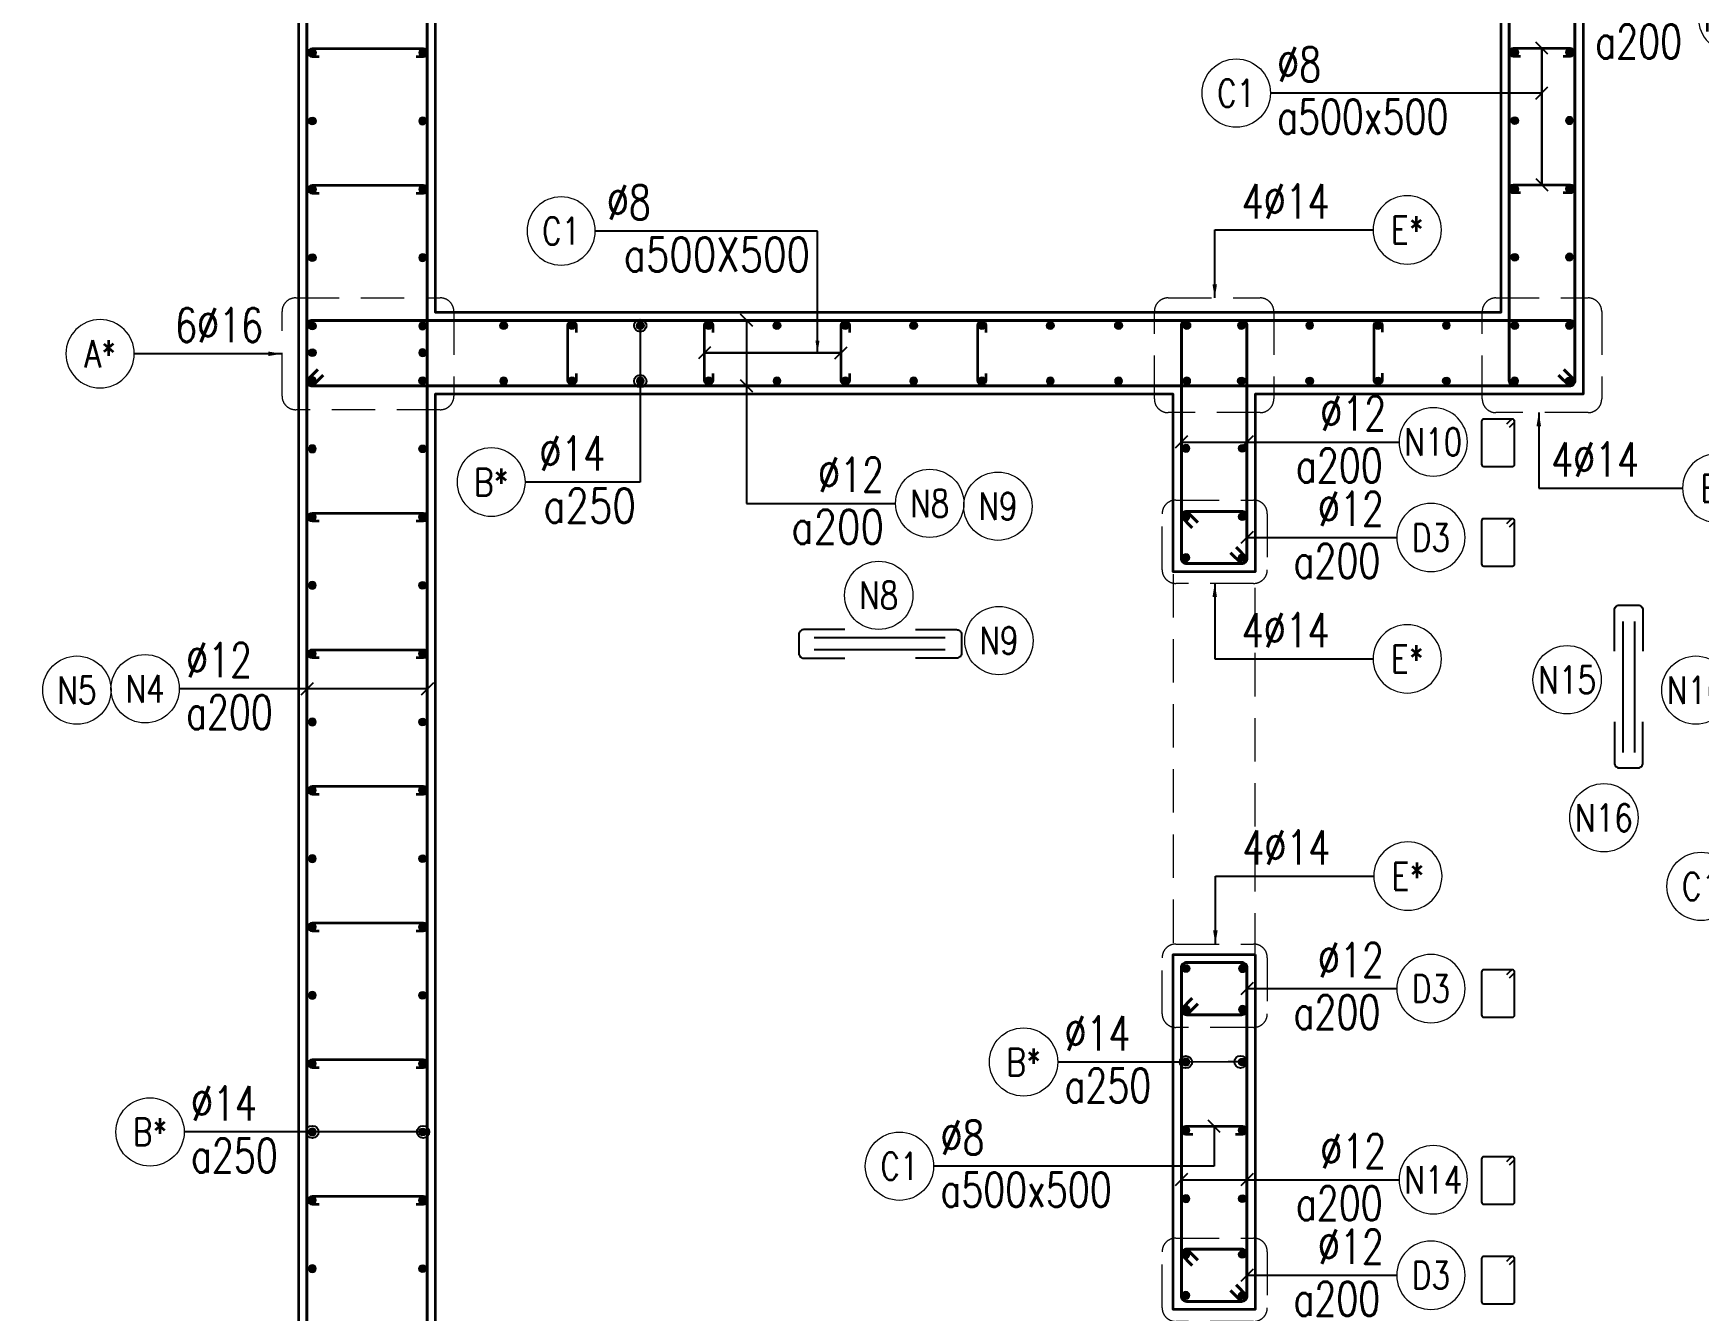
# Model space of a CAD drawing. Header units: millimetres. Extents: x 944027 to 981803, y -83026 to 82675.
# Drawn here: x 947700 to 953795, y 5372 to 10047 of the extents above; entities that cross this region are included whole.
import ezdxf
from ezdxf.enums import TextEntityAlignment as Align

# ---------------------------------------------------------------- set-up
doc = ezdxf.new("R2010")
doc.units = ezdxf.units.MM
doc.header["$MEASUREMENT"] = 0
doc.linetypes.add('HIDDEN', pattern=[9.525, 6.35, -3.175])
doc.linetypes.add('HIDDEN2', pattern=[4.7625, 3.175, -1.5875])
doc.layers.get('0').update_dxf_attribs({"lineweight": 20})
doc.layers.get('Defpoints').update_dxf_attribs({"color": 151, "lineweight": 9})
doc.layers.add('Hidden', color=9, linetype='HIDDEN')
doc.layers.add('Ligature', color=1, linetype='Continuous')
for name, color, linetype, lineweight in [('KC-LEADER', 153, 'Continuous', 18), ('KC-THEP', 6, 'Continuous', 40), ('NDC_S_BEAM', 3, 'HIDDEN2', 20), ('NDC_S_DIM', 1, 'Continuous', 15), ('NDC_S_HIDDEN', 8, 'HIDDEN2', 13), ('NDC_S_LEADER', 1, 'Continuous', 15), ('NDC_S_REBAR', 4, 'Continuous', 35), ('NDC_S_STIRRUP', 4, 'Continuous', 40), ('NDC_S_VN TEXT', 7, 'Continuous', 20), ('NDC_S_WALL', 6, 'Continuous', 35)]:
    doc.layers.add(name, color=color, linetype=linetype, lineweight=lineweight)
doc.styles.add('NDC_ARIAL', font='arial.ttf', dxfattribs={"width": 0.85})
doc.styles.add('NDC_DIM', font='', dxfattribs={"width": 0.75})
doc.styles.add('NDC_EN TXT', font='romans.shx', dxfattribs={"width": 0.8})
doc.styles.get('NDC_DIM').set_extended_font_data('Dotum')
doc.dimstyles.new('NDC_1-50', dxfattribs={"dimscale": 50, "dimtxt": 2.5, "dimasz": 1, "dimexe": 1.5, "dimexo": 0, "dimgap": 0.8, "dimtad": 1, "dimdec": 0, "dimdsep": 46, "dimtxsty": 'NDC_ARIAL', "dimblk": 'DIMMARK', "dimcen": 49999.938995, "dimdle": 1.5, "dimclrd": 1, "dimclre": 1, "dimclrt": 3, "dimadec": 0, "dimazin": 0, "dimtfac": 1, "dimtdec": 0, "dimtix": 1, "dimtmove": 2, "dimatfit": 3, "dimfxl": 1, "dimarcsym": 0})
doc.dimstyles.new('NDC_dim_30', dxfattribs={"dimscale": 30, "dimtxt": 2.5, "dimasz": 1.5, "dimexe": 1.5, "dimexo": 2.5, "dimgap": 1, "dimtad": 1, "dimdec": 0, "dimzin": 0, "dimdsep": 46, "dimtxsty": 'NDC_DIM', "dimblk": 'DIMMARK', "dimcen": 0.09, "dimdle": 1.2, "dimclrd": 1, "dimclre": 1, "dimclrt": 3, "dimadec": 0, "dimazin": 0, "dimtfac": 1, "dimtdec": 0, "dimtix": 1, "dimtofl": 0, "dimtmove": 0, "dimatfit": 3, "dimfxl": 6, "dimfxlon": 1, "dimtolj": 1, "dimtzin": 0, "dimarcsym": 0})
doc.dimstyles.new('NDC_dim_50', dxfattribs={"dimscale": 50, "dimtxt": 2.5, "dimasz": 1.5, "dimexe": 1.5, "dimexo": 2.5, "dimgap": 1, "dimtad": 1, "dimdec": 0, "dimzin": 0, "dimdsep": 46, "dimtxsty": 'NDC_DIM', "dimblk": 'DIMMARK', "dimcen": 0.09, "dimdle": 1.2, "dimclrd": 1, "dimclre": 1, "dimclrt": 3, "dimadec": 0, "dimazin": 0, "dimtfac": 1, "dimtdec": 0, "dimtix": 1, "dimtofl": 0, "dimtmove": 0, "dimatfit": 3, "dimfxl": 6, "dimfxlon": 1, "dimtolj": 1, "dimtzin": 0, "dimarcsym": 0})

# ---------------------------------------------------------------- blocks, each defined once
blk = doc.blocks.new('THEP')
at = {"layer": 'KC-LEADER', "color": 6}
blk.add_circle((0, 0), 14, dxfattribs=at)
at = {"layer": 'KC-THEP'}
for p, q in [((-14, 0), (14, 0)), ((9.9, 9.9), (-9.9, -9.9)), ((-9.9, 9.9), (9.9, -9.9)), ((0, 14), (0, -14))]:
    blk.add_line(p, q, dxfattribs=at)
blk = doc.blocks.new('DIMMARK')
at = {"layer": 'NDC_S_DIM', "color": 1}
blk.add_line((-1.5, 0), (1, 0), dxfattribs=at)
at = {"layer": 'NDC_S_DIM', "color": 2, "const_width": 0.1}
blk.add_lwpolyline([(-0.424, -0.424), (0.424, 0.424)], dxfattribs=at)
blk = doc.blocks.new('*U11')
blk.add_circle((-2.5, 0), 2.5)
at = {"layer": 'NDC_S_VN TEXT', "color": 3, "style": 'NDC_EN TXT', "width": 0.75}
for tag, p in [('DK1', (0.5, 0.85)), ('KC1', (0.5, -2.97))]:
    blk.add_attdef(tag, p, '', height=2.5, dxfattribs=at)
at = {"layer": 'NDC_S_VN TEXT', "color": 7, "style": 'NDC_EN TXT', "width": 0.8}
blk.add_attdef('SH2', text='', height=2, dxfattribs=at).set_placement((-2.5, 0), align=Align.MIDDLE)
blk = doc.blocks.new('*U9')
blk.add_circle((2.5, 0), 2.5)
at = {"layer": 'NDC_S_VN TEXT', "color": 3, "style": 'NDC_EN TXT', "width": 0.75}
blk.add_attdef('DK2', text='', height=2.5, dxfattribs=at).set_placement((-0.85, 0.85), align=Align.RIGHT)
at = {"layer": 'NDC_S_VN TEXT', "color": 7, "style": 'NDC_EN TXT', "width": 0.8}
blk.add_attdef('SH3', text='', height=2, dxfattribs=at).set_placement((2.5, 0), align=Align.MIDDLE)
blk = doc.blocks.new('*U10')
blk.add_circle((2.5, 0), 2.5)
at = {"layer": 'NDC_S_VN TEXT', "color": 3, "style": 'NDC_EN TXT'}
for tag, width, p in [('DK2', 0.75, (-0.85, 0.85)), ('KC2', 0.8, (-0.85, -2.97))]:
    blk.add_attdef(tag, text='', height=2.5, dxfattribs=dict(at, width=width)).set_placement(p, align=Align.RIGHT)
at = {"layer": 'NDC_S_VN TEXT', "color": 7, "style": 'NDC_EN TXT', "width": 0.8}
blk.add_attdef('SH3', text='', height=2, dxfattribs=at).set_placement((2.5, 0), align=Align.MIDDLE)
blk = doc.blocks.new('A$C7BC65A55')
at = {"layer": 'Ligature'}
for p, q in [((-15.2, 372, 0), (-15.2, 38.5, 0)), ((15.2, 372, 0), (15.2, 38.5, 0))]:
    blk.add_line(p, q, dxfattribs=at)
for points in [[(-36.2, 296.5), (-36.2, 400.9, -0.414214), (-24, 413.1), (24, 413.1, -0.414214), (36.2, 400.9), (36.2, 296.5)], [(-36.2, 116.5), (-36.2, 12.2, 0.414214), (-24, 0), (24, 0, 0.414214), (36.2, 12.2), (36.2, 116.5)]]:
    blk.add_lwpolyline(points, format="xyb", dxfattribs=at)
blk = doc.blocks.new('*U13')
blk.add_circle((-2.5, 0), 2.5)
at = {"layer": 'NDC_S_VN TEXT', "color": 3, "style": 'NDC_EN TXT', "width": 0.75}
blk.add_attdef('DK1', (0.5, 0.85), '', height=2.5, dxfattribs=at)
at = {"layer": 'NDC_S_VN TEXT', "color": 7, "style": 'NDC_EN TXT', "width": 0.8}
blk.add_attdef('SH2', text='', height=2, dxfattribs=at).set_placement((-2.5, 0), align=Align.MIDDLE)
blk = doc.blocks.new('*U12')
blk.add_circle((-2.5, 0), 2.5)
at = {"layer": 'NDC_S_VN TEXT', "color": 3, "style": 'NDC_EN TXT', "width": 0.75}
for tag, p in [('DK1', (0.5, 0.85)), ('KC1', (0.5, -2.97))]:
    blk.add_attdef(tag, p, '', height=2.5, dxfattribs=at)
at = {"layer": 'NDC_S_VN TEXT', "color": 7, "style": 'NDC_EN TXT', "width": 0.8}
blk.add_attdef('SH2', text='', height=2, dxfattribs=at).set_placement((-2.5, 0), align=Align.MIDDLE)
blk = doc.blocks.new('*D327')
at = {"layer": 'Defpoints', "color": 0, "transparency": 16777216}
for p in [(944801.6, 11125.9), (948686.8, 11125.9), (948664.1, 2125.9)]:
    blk.add_point(p, dxfattribs=at)
at = {"layer": 'NDC_S_DIM', "color": 1, "lineweight": -2, "transparency": 16777216}
for p, q in [((945101.6, 11125.9), (944726.6, 11125.9)), ((944801.6, 2200.9), (944801.6, 11050.9)), ((945101.6, 2125.9), (944726.6, 2125.9))]:
    blk.add_line(p, q, dxfattribs=at)
at = {"layer": 'NDC_S_DIM', "color": 1, "lineweight": -2, "transparency": 16777216, "xscale": 75, "yscale": 75, "zscale": 75}
for p, rotation in [((944801.6, 11125.9), 90), ((944801.6, 2125.9), 270)]:
    blk.add_blockref('DIMMARK', p, dxfattribs=dict(at, rotation=rotation))
at = {"layer": 'NDC_S_DIM', "color": 3, "transparency": 16777216, "insert": (944689, 6625.9), "char_height": 125, "attachment_point": 5, "rotation": 90, "style": 'NDC_DIM'}
blk.add_mtext('\\A1;9000', dxfattribs=at)
blk = doc.blocks.new('*D348')
at = {"layer": 'Defpoints', "color": 0, "ltscale": 200, "transparency": 16777216}
for p in [(949171.5, 10725.9), (945183.5, 9025.9), (949171.5, 9025.9)]:
    blk.add_point(p, dxfattribs=at)
at = {"layer": 'NDC_S_DIM', "color": 1, "lineweight": -2, "ltscale": 200, "transparency": 16777216}
for p, q in [((945483.5, 10725.9), (945108.5, 10725.9)), ((945183.5, 10650.9), (945183.5, 9100.9)), ((945483.5, 9025.9), (945108.5, 9025.9))]:
    blk.add_line(p, q, dxfattribs=at)
at = {"layer": 'NDC_S_DIM', "color": 1, "lineweight": -2, "ltscale": 200, "transparency": 16777216, "xscale": 75, "yscale": 75, "zscale": 75}
for p, rotation in [((945183.5, 10725.9), 90), ((945183.5, 9025.9), 270)]:
    blk.add_blockref('DIMMARK', p, dxfattribs=dict(at, rotation=rotation))
at = {"layer": 'NDC_S_DIM', "color": 3, "ltscale": 200, "transparency": 16777216, "insert": (945070.9, 9875.9), "char_height": 125, "attachment_point": 5, "rotation": 90, "style": 'NDC_DIM'}
blk.add_mtext('\\A1;1700', dxfattribs=at)
blk = doc.blocks.new('*D349')
at = {"layer": 'Defpoints', "color": 0, "ltscale": 200, "transparency": 16777216}
for p in [(949171.5, 9025.9), (945183.5, 8725.9), (949171.5, 8725.9)]:
    blk.add_point(p, dxfattribs=at)
at = {"layer": 'NDC_S_DIM', "color": 1, "lineweight": -2, "ltscale": 200, "transparency": 16777216}
for p, q in [((945183.5, 9100.9), (945183.5, 9175.9)), ((945483.5, 9025.9), (945108.5, 9025.9)), ((945483.5, 8725.9), (945108.5, 8725.9)), ((945183.5, 8650.9), (945183.5, 8575.9))]:
    blk.add_line(p, q, dxfattribs=at)
at = {"layer": 'NDC_S_DIM', "color": 1, "lineweight": -2, "ltscale": 200, "transparency": 16777216, "xscale": 75, "yscale": 75, "zscale": 75}
for p, rotation in [((945183.5, 9025.9), 270), ((945183.5, 8725.9), 90)]:
    blk.add_blockref('DIMMARK', p, dxfattribs=dict(at, rotation=rotation))
at = {"layer": 'NDC_S_DIM', "color": 3, "ltscale": 200, "transparency": 16777216, "insert": (945070.9, 8875.9), "char_height": 125, "attachment_point": 5, "rotation": 90, "style": 'NDC_DIM'}
blk.add_mtext('\\A1;300', dxfattribs=at)
blk = doc.blocks.new('*D350')
at = {"layer": 'Defpoints', "color": 0, "ltscale": 200, "transparency": 16777216}
for p in [(949171.5, 8725.9), (945183.5, 3325.9), (949171.5, 3325.9)]:
    blk.add_point(p, dxfattribs=at)
at = {"layer": 'NDC_S_DIM', "color": 1, "lineweight": -2, "ltscale": 200, "transparency": 16777216}
for p, q in [((945483.5, 8725.9), (945108.5, 8725.9)), ((945183.5, 8650.9), (945183.5, 3400.9)), ((945483.5, 3325.9), (945108.5, 3325.9))]:
    blk.add_line(p, q, dxfattribs=at)
at = {"layer": 'NDC_S_DIM', "color": 1, "lineweight": -2, "ltscale": 200, "transparency": 16777216, "xscale": 75, "yscale": 75, "zscale": 75}
for p, rotation in [((945183.5, 8725.9), 90), ((945183.5, 3325.9), 270)]:
    blk.add_blockref('DIMMARK', p, dxfattribs=dict(at, rotation=rotation))
at = {"layer": 'NDC_S_DIM', "color": 3, "ltscale": 200, "transparency": 16777216, "insert": (945070.9, 6025.9), "char_height": 125, "attachment_point": 5, "rotation": 90, "style": 'NDC_DIM'}
blk.add_mtext('\\A1;5400', dxfattribs=at)

msp = doc.modelspace()

# ---------------------------------------------------------------- linework, layer by layer
for centre in [(951230.3, 8316), (950794, 7989.8), (951234.1, 7824), (953313.2, 7680.9), (947859.8, 7642.8), (953784.1, 7642.8), (953447.6, 7175.9)]:
    msp.add_circle(centre, 125)
at = {"layer": 'Ligature'}
for points in [[(953102.7, 8605), (953118.6, 8621, 0.668179), (953112.9, 8634.9), (953008.2, 8634.9, 0.414214), (953000.1, 8626.8), (953000.1, 8469.7, 0.414214), (953008.2, 8461.5), (953112.9, 8461.5, 0.414214), (953121, 8469.7), (953121, 8626.8, 0.668179), (953107.1, 8632.5), (953091.1, 8616.6)], [(953102.7, 8240.4), (953118.6, 8256.4, 0.668179), (953112.9, 8270.3), (953008.2, 8270.3, 0.414214), (953000.1, 8262.2), (953000.1, 8105.1, 0.414214), (953008.2, 8096.9), (953112.9, 8096.9, 0.414214), (953121, 8105.1), (953121, 8262.2, 0.668179), (953107.1, 8267.9), (953091.1, 8252)], [(953102.7, 6589.4), (953118.6, 6605.4, 0.668179), (953112.9, 6619.4), (953008.2, 6619.4, 0.414214), (953000.1, 6611.2), (953000.1, 6454.1, 0.414214), (953008.2, 6445.9), (953112.9, 6445.9, 0.414214), (953121, 6454.1), (953121, 6611.2, 0.668179), (953107.1, 6617), (953091.1, 6601)], [(953102.6, 5905), (953118.6, 5921, 0.668179), (953112.8, 5934.9), (953008.2, 5934.9, 0.414214), (953000, 5926.8), (953000, 5769.7, 0.414214), (953008.2, 5761.5), (953112.8, 5761.5, 0.414214), (953121, 5769.7), (953121, 5926.8, 0.668179), (953107.1, 5932.5), (953091.1, 5916.6)], [(953102.6, 5540.4), (953118.6, 5556.4, 0.668179), (953112.8, 5570.3), (953008.2, 5570.3, 0.414214), (953000, 5562.2), (953000, 5405.1, 0.414214), (953008.2, 5396.9), (953112.8, 5396.9, 0.414214), (953121, 5405.1), (953121, 5562.2, 0.668179), (953107.1, 5567.9), (953091.1, 5552)]]:
    msp.add_lwpolyline(points, format="xyb", dxfattribs=at)
at = {"layer": 'NDC_S_BEAM', "ltscale": 50}
for p, q in [((951871.5, 8067.6), (951871.5, 6667.6)), ((952171.5, 6667.6), (952171.5, 8067.6))]:
    msp.add_line(p, q, dxfattribs=at)
at = {"layer": 'NDC_S_HIDDEN', "ltscale": 50}
for points in [[(948660.6, 9078.4), (949189.5, 9078.4, -0.414214), (949239.5, 9028.4), (949239.5, 8719.1, -0.414214), (949189.5, 8669.1), (948660.6, 8669.1, -0.414214), (948610.6, 8719.1), (948610.6, 9028.4, -0.414214)], [(951852.6, 9078.2), (952189.8, 9078.2, -0.414214), (952239.8, 9028.2), (952239.8, 8708.5, -0.414214), (952189.8, 8658.5), (951852.6, 8658.5, -0.414214), (951802.6, 8708.5), (951802.6, 9028.2, -0.414214)], [(953052.5, 9078.2), (953389.7, 9078.2, -0.414214), (953439.7, 9028.2), (953439.7, 8708.5, -0.414214), (953389.7, 8658.5), (953052.5, 8658.5, -0.414214), (953002.5, 8708.5), (953002.5, 9028.2, -0.414214)], [(951881.2, 8338.4), (952166, 8338.4, -0.414214), (952216, 8288.4), (952216, 8083.4, -0.414214), (952166, 8033.4), (951881.2, 8033.4, -0.414214), (951831.2, 8083.4), (951831.2, 8288.4, -0.414214)], [(951881.2, 6713.6), (952166, 6713.6, -0.414214), (952216, 6663.6), (952216, 6458.6, -0.414214), (952166, 6408.6), (951881.2, 6408.6, -0.414214), (951831.2, 6458.6), (951831.2, 6663.6, -0.414214)], [(951881.2, 5637.5), (952166, 5637.5, -0.414214), (952216, 5587.5), (952216, 5382.5, -0.414214), (952166, 5332.5), (951881.2, 5332.5, -0.414214), (951831.2, 5382.5), (951831.2, 5587.5, -0.414214)]]:
    msp.add_lwpolyline(points, format="xyb", close=True, dxfattribs=at)
at = {"layer": 'NDC_S_REBAR'}
for points in [[(948746.5, 9960.9), (948721.5, 9960.9, -1), (948721.5, 9990.9), (949126.9, 9990.9, -1), (949126.9, 9960.9), (949101.9, 9960.9)], [(953142, 9962.2), (953117, 9962.2, -1), (953117, 9992.2), (953324.1, 9992.2, -1), (953324.1, 9962.2), (953299.1, 9962.2)], [(948746.5, 9460.9), (948721.5, 9460.9, -1), (948721.5, 9490.9), (949126.9, 9490.9, -1), (949126.9, 9460.9), (949101.9, 9460.9)], [(953142, 9462.2), (953117, 9462.2, -1), (953117, 9492.2), (953324.1, 9492.2, -1), (953324.1, 9462.2), (953299.1, 9462.2)], [(949686.5, 8802.2), (949686.5, 8777.2, -1), (949656.5, 8777.2), (949656.5, 8977.2, -1), (949686.5, 8977.2), (949686.5, 8952.2)], [(950186.5, 8802.2), (950186.5, 8777.2, -1), (950156.5, 8777.2), (950156.5, 8977.2, -1), (950186.5, 8977.2), (950186.5, 8952.2)], [(950686.5, 8802.2), (950686.5, 8777.2, -1), (950656.5, 8777.2), (950656.5, 8977.2, -1), (950686.5, 8977.2), (950686.5, 8952.2)], [(951186.5, 8802.2), (951186.5, 8777.2, -1), (951156.5, 8777.2), (951156.5, 8977.2, -1), (951186.5, 8977.2), (951186.5, 8952.2)], [(952636.5, 8802.5), (952636.5, 8777.5, -1), (952606.5, 8777.5), (952606.5, 8977.5, -1), (952636.5, 8977.5), (952636.5, 8952.5)], [(948746.5, 8260.9), (948721.5, 8260.9, -1), (948721.5, 8290.9), (949126.9, 8290.9, -1), (949126.9, 8260.9), (949101.9, 8260.9)], [(948746.5, 7760.9), (948721.5, 7760.9, -1), (948721.5, 7790.9), (949126.9, 7790.9, -1), (949126.9, 7760.9), (949101.9, 7760.9)], [(948746.5, 7260.9), (948721.5, 7260.9, -1), (948721.5, 7290.9), (949126.9, 7290.9, -1), (949126.9, 7260.9), (949101.9, 7260.9)], [(948746.5, 6760.9), (948721.5, 6760.9, -1), (948721.5, 6790.9), (949126.9, 6790.9, -1), (949126.9, 6760.9), (949101.9, 6760.9)], [(948746.5, 6260.9), (948721.5, 6260.9, -1), (948721.5, 6290.9), (949126.9, 6290.9, -1), (949126.9, 6260.9), (949101.9, 6260.9)], [(951943, 6016.9), (951918, 6016.9, -1), (951918, 6046.9), (952125, 6046.9, -1), (952125, 6016.9), (952100, 6016.9)], [(948746.5, 5760.9), (948721.5, 5760.9, -1), (948721.5, 5790.9), (949126.9, 5790.9, -1), (949126.9, 5760.9), (949101.9, 5760.9)]]:
    msp.add_lwpolyline(points, format="xyb", dxfattribs=at)
at = {"layer": 'NDC_S_STIRRUP'}
for points in [[(948741.5, 11135.9), (948701.5, 11175.9, -0.414214), (948721.5, 11195.9), (949121.5, 11195.9, -0.414214), (949141.5, 11175.9), (949141.5, 2075.9, -0.414214), (949121.5, 2055.9), (948721.5, 2055.9, -0.414214), (948701.5, 2075.9), (948701.5, 11175.9, -0.414214), (948721.5, 11195.9), (948761.5, 11155.9)], [(953301.5, 8815.9), (953341.5, 8775.9, -0.414214), (953321.5, 8755.9), (953121.5, 8755.9, -0.414214), (953101.5, 8775.9), (953101.5, 11175.9, -0.414214), (953121.5, 11195.9), (953321.5, 11195.9, -0.414214), (953341.5, 11175.9), (953341.5, 8775.9, -0.414214), (953321.5, 8755.9), (953281.5, 8795.9)], [(948761.5, 8795.9), (948721.5, 8755.9, -0.414214), (948701.5, 8775.9), (948701.5, 8975.9, -0.414214), (948721.5, 8995.9), (953321.5, 8995.9, -0.414214), (953341.5, 8975.9), (953341.5, 8775.9, -0.414358), (953321.5, 8755.9), (948721.5, 8755.9, -0.414214), (948701.5, 8775.9), (948741.5, 8815.9)], [(952101.5, 8165.9), (952141.5, 8125.9, -0.414214), (952121.5, 8105.9), (951921.5, 8105.9, -0.414214), (951901.5, 8125.9), (951901.5, 8975.9, -0.414214), (951921.5, 8995.9), (952121.5, 8995.9, -0.414214), (952141.5, 8975.9), (952141.5, 8125.9, -0.414214), (952121.5, 8105.9), (952081.5, 8145.9)], [(951941.5, 8236.9), (951901.5, 8276.9, -0.414214), (951921.5, 8296.9), (952121.5, 8296.9, -0.414214), (952141.5, 8276.9), (952141.5, 8125.9, -0.414214), (952121.5, 8105.9), (951921.5, 8105.9, -0.414214), (951901.5, 8125.9), (951901.5, 8276.9, -0.414214), (951921.5, 8296.9), (951961.5, 8256.9)], [(952101.5, 5465.9), (952141.5, 5425.9, -0.414214), (952121.5, 5405.9), (951921.5, 5405.9, -0.414214), (951901.5, 5425.9), (951901.5, 6625.9, -0.414214), (951921.5, 6645.9), (952121.5, 6645.9, -0.414214), (952141.5, 6625.9), (952141.5, 5425.9, -0.414214), (952121.5, 5405.9), (952081.5, 5445.9)], [(951941.5, 6515), (951901.5, 6475, 0.414214), (951921.5, 6455), (952121.5, 6455, 0.414214), (952141.5, 6475), (952141.5, 6625.9, 0.414214), (952121.5, 6645.9), (951921.5, 6645.9, 0.414214), (951901.5, 6625.9), (951901.5, 6475, 0.414214), (951921.5, 6455), (951961.5, 6495)], [(951941.5, 5536.9), (951901.5, 5576.9, -0.414214), (951921.5, 5596.9), (952121.5, 5596.9, -0.414214), (952141.5, 5576.9), (952141.5, 5425.9, -0.414214), (952121.5, 5405.9), (951921.5, 5405.9, -0.414214), (951901.5, 5425.9), (951901.5, 5576.9, -0.414214), (951921.5, 5596.9), (951961.5, 5556.9)]]:
    msp.add_lwpolyline(points, format="xyb", dxfattribs=at)
at = {"layer": 'NDC_S_WALL', "ltscale": 10}
msp.add_lwpolyline([(948671.5, 2525.9), (948671.5, 10725.9), (948421.5, 10725.9), (948421.5, 11225.9), (950073.8, 11225.9), (950073.8, 10725.9), (949171.5, 10725.9), (949171.5, 9025.9), (953071.5, 9025.9), (953071.5, 10725.9), (950873.8, 10725.9), (950873.8, 11225.9), (953371.5, 11225.9), (953371.5, 8725.9), (952171.5, 8725.9), (952171.5, 8075.9), (951871.5, 8075.9), (951871.5, 8725.9), (949171.5, 8725.9), (949171.5, 3325.9)], dxfattribs=at)
msp.add_lwpolyline([(952171.5, 6675.9), (952171.5, 5375.9), (951871.5, 5375.9), (951871.5, 6675.9)], close=True, dxfattribs=at)

# ---------------------------------------------------------------- block references
at = {"layer": 'Hidden', "xscale": 1.44, "yscale": 1.44, "zscale": 1.44}
msp.add_blockref('A$C7BC65A55', (953538.3, 7358.7, 0), dxfattribs=at)
at = {"layer": 'Hidden', "xscale": 1.44, "yscale": 1.44, "zscale": 1.44, "rotation": 270}
msp.add_blockref('A$C7BC65A55', (950501.9, 7812.2, 0), dxfattribs=at)
at = {"layer": 'KC-THEP'}
for p, rotation in [((948721.5, 9975.9), 9.668564436380946), ((953121.5, 9977.2), 189.6685644363809), ((948721.5, 9725.9), 9.668564436380946), ((953121.5, 9727.2), 189.6685644363809), ((948721.5, 9475.9), 9.668564436380946), ((953121.5, 9477.2), 189.6685644363809), ((948721.5, 9225.9), 9.668564436380946), ((953121.5, 9227.2), 189.6685644363809), ((948721.5, 8975.9), 9.668564436380946), ((949421.5, 8977.2), 189.6685644363809), ((949671.5, 8977.2), 189.6685644363809), ((949921.5, 8977.2), 189.6685644363809), ((950171.5, 8977.2), 189.6685644363809), ((950421.5, 8977.2), 189.6685644363809), ((950671.5, 8977.2), 189.6685644363809), ((950921.5, 8977.2), 189.6685644363809), ((951171.5, 8977.2), 189.6685644363809), ((951421.5, 8977.2), 189.6685644363809), ((951671.5, 8977.2), 189.6685644363809), ((951921.5, 8977.2), 189.6685644363809), ((953121.5, 8977.2), 189.6685644363809), ((948721.5, 8877.7), 9.668564436380946), ((949125, 8775.9), 9.668564436380926), ((952121.5, 8774.4), 189.6685644363809), ((952371.5, 8774.4), 189.6685644363809), ((952621.5, 8774.4), 189.6685644363809), ((952871.5, 8774.4), 189.6685644363809), ((953321.5, 8774.4), 189.6685644363809), ((949125, 8525.9), 9.668564436380926), ((952125, 8527.8), 9.668564436380946), ((949125, 8275.9), 9.668564436380926), ((952125, 8277.8), 9.668564436380946), ((952125, 8127.8), 9.668564436380946), ((949125, 8025.9), 9.668564436380926), ((949125, 7775.9), 9.668564436380926), ((949125, 7525.9), 9.668564436380926), ((949125, 7275.9), 9.668564436380926), ((949125, 7025.9), 9.668564436380926), ((949125, 6775.9), 9.668564436380926), ((951918, 6624.1), 189.6685644363809), ((949125, 6525.9), 9.668564436380926), ((951918, 6474.1), 189.6685644363809), ((949125, 6275.9), 9.668564436380926), ((952125, 6281.9), 9.668564436380946), ((949125, 6025.9), 9.668564436380926), ((952125, 6031.9), 9.668564436380946), ((949125, 5775.9), 9.668564436380926), ((952125, 5781.9), 9.668564436380946), ((952125, 5577.8), 9.668564436380946), ((949125, 5525.9), 9.668564436380926), ((952125, 5427.8), 9.668564436380946)]:
    msp.add_blockref('THEP', p, dxfattribs=dict(at, rotation=rotation))
at = {"layer": 'KC-THEP', "xscale": -1}
for p, rotation in [((949125, 9975.9), 170.331435563619), ((953321.5, 9977.5), 350.3314355636191), ((949125, 9725.9), 170.331435563619), ((953321.5, 9727.5), 350.3314355636191), ((949125, 9475.9), 170.331435563619), ((953321.5, 9477.5), 350.3314355636191), ((949125, 9225.9), 170.331435563619), ((953321.5, 9227.5), 350.3314355636191), ((949125, 8975.9), 170.331435563619), ((952121.5, 8977.5), 350.3314355636191), ((952371.5, 8977.5), 350.3314355636191), ((952621.5, 8977.5), 350.3314355636191), ((952871.5, 8977.5), 350.3314355636191), ((953321.5, 8977.5), 350.3314355636191), ((949125, 8877.7), 170.331435563619), ((948721.5, 8775.9), 170.331435563619), ((949421.5, 8774.1), 350.3314355636191), ((949671.5, 8774.1), 350.3314355636191), ((949921.5, 8774.1), 350.3314355636191), ((950171.5, 8774.1), 350.3314355636191), ((950421.5, 8774.1), 350.3314355636191), ((950671.5, 8774.1), 350.3314355636191), ((950921.5, 8774.1), 350.3314355636191), ((951171.5, 8774.1), 350.3314355636191), ((951421.5, 8774.1), 350.3314355636191), ((951671.5, 8774.1), 350.3314355636191), ((951921.5, 8774.1), 350.3314355636191), ((953121.5, 8774.1), 350.3314355636191), ((948721.5, 8525.9), 170.331435563619), ((951918, 8527.8), 350.3314355636191), ((948721.5, 8275.9), 170.331435563619), ((951918, 8277.8), 350.3314355636191), ((951918, 8127.8), 350.3314355636191), ((948721.5, 8025.9), 170.331435563619), ((948721.5, 7775.9), 170.331435563619), ((948721.5, 7525.9), 170.331435563619), ((948721.5, 7275.9), 170.331435563619), ((948721.5, 7025.9), 170.331435563619), ((948721.5, 6775.9), 170.331435563619), ((952125, 6624.1), 170.331435563619), ((948721.5, 6525.9), 170.331435563619), ((952125, 6474.1), 170.331435563619), ((948721.5, 6275.9), 170.331435563619), ((951918, 6281.9), 350.3314355636191), ((948721.5, 6025.9), 170.331435563619), ((951918, 6031.9), 350.3314355636191), ((948721.5, 5775.9), 170.331435563619), ((951918, 5781.9), 350.3314355636191), ((951918, 5577.8), 350.3314355636191), ((948721.5, 5525.9), 170.331435563619), ((951918, 5427.8), 350.3314355636191)]:
    msp.add_blockref('THEP', p, dxfattribs=dict(at, rotation=rotation))
at = {"layer": 'NDC_S_VN TEXT'}
ref = msp.add_blockref('*U11', (953793.7, 10102.7), dxfattribs=dict(at, xscale=-50, yscale=50, zscale=50))
ref.add_attrib('SH2', 'N11', dxfattribs={"color": 7, "height": 100, "style": 'NDC_EN TXT', "width": 0.8}).set_placement((953918.7, 10102.7), align=Align.MIDDLE)
ref.add_attrib('DK1', '%%C12', (953505.3, 10145), dxfattribs={"color": 3, "height": 125, "style": 'NDC_EN TXT', "width": 0.75})
ref.add_attrib('KC1', 'a200', (953416.1, 9954.1), dxfattribs={"color": 3, "height": 125, "style": 'NDC_EN TXT', "width": 0.75})
at = {"layer": 'NDC_S_VN TEXT', "xscale": 50, "yscale": 50, "zscale": 50}
for name, p, values in [('*U12', (952227.2, 9827.8), {'SH2': 'C1', 'DK1': '%%c8', 'KC1': 'a500x500'}), ('*U10', (950855.6, 8326.4), {'SH3': 'N8', 'DK2': '%%C12', 'KC2': 'a200'}), ('*U11', (948234.7, 7647.9), {'SH2': 'N4', 'DK1': '%%C12', 'KC1': 'a200'}), ('*U12', (953928.2, 6924.7), {'SH2': 'C1', 'DK1': '%%c8', 'KC1': 'a500x500'}), ('*U11', (951449, 6281.9), {'SH2': 'B*', 'DK1': '%%C14', 'KC1': 'a250'}), ('*U11', (948252.5, 6025.9), {'SH2': 'B*', 'DK1': '%%C14', 'KC1': 'a250'}), ('*U12', (950995, 5900.6), {'SH2': 'C1', 'DK1': '%%c8', 'KC1': 'a500x500'})]:
    msp.add_blockref(name, p, dxfattribs=at).add_auto_attribs(values)
at = {"layer": 'NDC_S_VN TEXT'}
ref = msp.add_blockref('*U10', (949757, 9323.1), dxfattribs=dict(at, xscale=-50, yscale=50, zscale=50))
ref.add_attrib('SH3', 'C1', dxfattribs={"color": 7, "height": 100, "style": 'NDC_EN TXT', "width": 0.8}).set_placement((949632, 9323.1), align=Align.MIDDLE)
ref.add_attrib('DK2', '%%c8', dxfattribs={"color": 3, "height": 125, "style": 'NDC_EN TXT', "width": 0.75}).set_placement((949960.3, 9365.4), align=Align.RIGHT)
ref.add_attrib('KC2', 'a500X500', dxfattribs={"color": 3, "height": 125, "style": 'NDC_EN TXT', "width": 0.8}).set_placement((950542.4, 9174.5), align=Align.RIGHT)
ref = msp.add_blockref('*U13', (952602.9, 9327.1), dxfattribs=dict(at, xscale=-50, yscale=50, zscale=50))
ref.add_attrib('SH2', 'E*', dxfattribs={"color": 7, "height": 100, "style": 'NDC_EN TXT', "width": 0.8}).set_placement((952727.9, 9327.1), align=Align.MIDDLE)
ref.add_attrib('DK1', '4%%C14', (952122.5, 9369.3), dxfattribs={"color": 3, "height": 125, "style": 'NDC_EN TXT', "width": 0.75})
ref = msp.add_blockref('*U9', (948069.8, 8873.9), dxfattribs=dict(at, xscale=-50, yscale=50, zscale=50))
ref.add_attrib('SH3', 'A*', dxfattribs={"color": 7, "height": 100, "style": 'NDC_EN TXT', "width": 0.8}).set_placement((947944.8, 8873.9), align=Align.MIDDLE)
ref.add_attrib('DK2', '6%%C16', dxfattribs={"color": 3, "height": 125, "style": 'NDC_EN TXT', "width": 0.75}).set_placement((948540.9, 8916.2), align=Align.RIGHT)
ref = msp.add_blockref('*U11', (952698.3, 8551.1), dxfattribs=dict(at, xscale=-50, yscale=50, zscale=50))
ref.add_attrib('SH2', 'N10', dxfattribs={"color": 7, "height": 100, "style": 'NDC_EN TXT', "width": 0.8}).set_placement((952823.3, 8551.1), align=Align.MIDDLE)
ref.add_attrib('DK1', '%%C12', (952409.9, 8593.4), dxfattribs={"color": 3, "height": 125, "style": 'NDC_EN TXT', "width": 0.75})
ref.add_attrib('KC1', 'a200', (952320.7, 8402.5), dxfattribs={"color": 3, "height": 125, "style": 'NDC_EN TXT', "width": 0.75})
ref = msp.add_blockref('*U10', (949500.9, 8404.4), dxfattribs=dict(at, xscale=-50, yscale=50, zscale=50))
ref.add_attrib('SH3', 'B*', dxfattribs={"color": 7, "height": 100, "style": 'NDC_EN TXT', "width": 0.8}).set_placement((949375.9, 8404.4), align=Align.MIDDLE)
ref.add_attrib('DK2', '%%C14', dxfattribs={"color": 3, "height": 125, "style": 'NDC_EN TXT', "width": 0.75}).set_placement((949793.4, 8446.7), align=Align.RIGHT)
ref.add_attrib('KC2', 'a250', dxfattribs={"color": 3, "height": 125, "style": 'NDC_EN TXT', "width": 0.8}).set_placement((949905.3, 8255.7), align=Align.RIGHT)
ref = msp.add_blockref('*U13', (953735.5, 8382.4), dxfattribs=dict(at, xscale=-50, yscale=50, zscale=50))
ref.add_attrib('SH2', 'E*', dxfattribs={"color": 7, "height": 100, "style": 'NDC_EN TXT', "width": 0.8}).set_placement((953860.5, 8382.4), align=Align.MIDDLE)
ref.add_attrib('DK1', '4%%C14', (953255.1, 8424.7), dxfattribs={"color": 3, "height": 125, "style": 'NDC_EN TXT', "width": 0.75})
ref = msp.add_blockref('*U11', (952689.7, 8201.4), dxfattribs=dict(at, xscale=-50, yscale=50, zscale=50))
ref.add_attrib('SH2', 'D3', dxfattribs={"color": 7, "height": 100, "style": 'NDC_EN TXT', "width": 0.8}).set_placement((952814.7, 8201.4), align=Align.MIDDLE)
ref.add_attrib('DK1', '%%C12', (952401.4, 8243.7), dxfattribs={"color": 3, "height": 125, "style": 'NDC_EN TXT', "width": 0.75})
ref.add_attrib('KC1', 'a200', (952312.1, 8052.8), dxfattribs={"color": 3, "height": 125, "style": 'NDC_EN TXT', "width": 0.75})
ref = msp.add_blockref('*U13', (952602.9, 7757.3), dxfattribs=dict(at, xscale=-50, yscale=50, zscale=50))
ref.add_attrib('SH2', 'E*', dxfattribs={"color": 7, "height": 100, "style": 'NDC_EN TXT', "width": 0.8}).set_placement((952727.9, 7757.3), align=Align.MIDDLE)
ref.add_attrib('DK1', '4%%C14', (952122.5, 7799.6), dxfattribs={"color": 3, "height": 125, "style": 'NDC_EN TXT', "width": 0.75})
ref = msp.add_blockref('*U13', (952605.3, 6962.4), dxfattribs=dict(at, xscale=-50, yscale=50, zscale=50))
ref.add_attrib('SH2', 'E*', dxfattribs={"color": 7, "height": 100, "style": 'NDC_EN TXT', "width": 0.8}).set_placement((952730.3, 6962.4), align=Align.MIDDLE)
ref.add_attrib('DK1', '4%%C14', (952125, 7004.7), dxfattribs={"color": 3, "height": 125, "style": 'NDC_EN TXT', "width": 0.75})
ref = msp.add_blockref('*U11', (952689.7, 6550.4), dxfattribs=dict(at, xscale=-50, yscale=50, zscale=50))
ref.add_attrib('SH2', 'D3', dxfattribs={"color": 7, "height": 100, "style": 'NDC_EN TXT', "width": 0.8}).set_placement((952814.7, 6550.4), align=Align.MIDDLE)
ref.add_attrib('DK1', '%%C12', (952401.4, 6592.7), dxfattribs={"color": 3, "height": 125, "style": 'NDC_EN TXT', "width": 0.75})
ref.add_attrib('KC1', 'a200', (952312.1, 6401.8), dxfattribs={"color": 3, "height": 125, "style": 'NDC_EN TXT', "width": 0.75})
ref = msp.add_blockref('*U11', (952698.3, 5851.1), dxfattribs=dict(at, xscale=-50, yscale=50, zscale=50))
ref.add_attrib('SH2', 'N14', dxfattribs={"color": 7, "height": 100, "style": 'NDC_EN TXT', "width": 0.8}).set_placement((952823.3, 5851.1), align=Align.MIDDLE)
ref.add_attrib('DK1', '%%C12', (952409.9, 5893.4), dxfattribs={"color": 3, "height": 125, "style": 'NDC_EN TXT', "width": 0.75})
ref.add_attrib('KC1', 'a200', (952320.6, 5702.5), dxfattribs={"color": 3, "height": 125, "style": 'NDC_EN TXT', "width": 0.75})
ref = msp.add_blockref('*U11', (952689.7, 5501.4), dxfattribs=dict(at, xscale=-50, yscale=50, zscale=50))
ref.add_attrib('SH2', 'D3', dxfattribs={"color": 7, "height": 100, "style": 'NDC_EN TXT', "width": 0.8}).set_placement((952814.7, 5501.4), align=Align.MIDDLE)
ref.add_attrib('DK1', '%%C12', (952401.3, 5543.7), dxfattribs={"color": 3, "height": 125, "style": 'NDC_EN TXT', "width": 0.75})
ref.add_attrib('KC1', 'a200', (952312, 5352.8), dxfattribs={"color": 3, "height": 125, "style": 'NDC_EN TXT', "width": 0.75})

# ---------------------------------------------------------------- texts
at = {"layer": 'NDC_S_VN TEXT', "color": 7, "style": 'NDC_EN TXT', "width": 0.8}
for tag, p in [('N9', (951230.3, 8316)), ('N8', (950794, 7989.8)), ('N9', (951234.1, 7824)), ('N5', (947859.8, 7642.8)), ('N15', (953313.2, 7680.9)), ('N16', (953784.1, 7642.8)), ('N16', (953447.6, 7175.9))]:
    msp.add_attdef(tag, text='3', height=100, dxfattribs=at).set_placement(p, align=Align.MIDDLE)

# ---------------------------------------------------------------- dimensions: what is measured, and where the dimension line sits
at = {"layer": 'NDC_S_DIM'}
dim = msp.add_linear_dim(base=(944801.6, 11125.9), p1=(948664.1, 2125.9), p2=(948686.8, 11125.9), angle=90, dimstyle='NDC_dim_50', dxfattribs=at)
dim.commit()
dim.dimension.update_dxf_attribs({"geometry": '*D327', "text_midpoint": (944689, 6625.9)})
at = {"layer": 'NDC_S_DIM', "ltscale": 200}
for base, p1, p2, picture, middle in [((945183.5, 9025.9), (949171.5, 10725.9), (949171.5, 9025.9), '*D348', (945070.9, 9875.9)), ((945183.5, 8725.9), (949171.5, 9025.9), (949171.5, 8725.9), '*D349', (945070.9, 8875.9)), ((945183.5, 3325.9), (949171.5, 8725.9), (949171.5, 3325.9), '*D350', (945070.9, 6025.9))]:
    dim = msp.add_linear_dim(base=base, p1=p1, p2=p2, angle=90, dimstyle='NDC_dim_50', override={"dimtmove": 1}, dxfattribs=at)
    dim.commit()
    dim.dimension.update_dxf_attribs({"geometry": picture, "text_midpoint": middle})

# ---------------------------------------------------------------- leaders
at = {"layer": 'NDC_S_LEADER'}
for points, dimstyle, override in [([(953220.5, 9992.2), (953220.5, 9492.2)], 'NDC_dim_30', {"dimtad": 0, "dimldrblk": 'Oblique'}), ([(953220.5, 9492.2), (953220.5, 9992.2)], 'NDC_dim_30', {"dimtad": 0, "dimldrblk": 'Oblique'}), ([(953220.5, 9827.8), (952227.2, 9827.8)], 'NDC_dim_30', {"dimtad": 0, "dimldrblk": 'Oblique'}), ([(952023.6, 9078.2), (952023.6, 9327.1), (952605.2, 9327.1)], 'NDC_1-50', {"dimgap": 0.8, "dimtad": 0}), ([(950569.9, 8877.2), (950569.9, 9323.1), (949757, 9323.1)], 'NDC_dim_30', {"dimgap": 1, "dimtad": 0}), ([(949921.5, 8977.2), (949921.5, 8404.2), (949500.9, 8404.2)], 'NDC_dim_30', {"dimgap": 1, "dimtad": 0, "dimldrblk": 'Origin'}), ([(950310.8, 8995.9), (950310.8, 8326.2), (950855.6, 8326.2)], 'NDC_dim_30', {"dimtad": 0, "dimldrblk": 'Oblique'}), ([(950156.5, 8877.2), (950656.5, 8877.2)], 'NDC_dim_30', {"dimtad": 0, "dimldrblk": 'Oblique'}), ([(950656.5, 8877.2), (950156.5, 8877.2)], 'NDC_dim_30', {"dimtad": 0, "dimldrblk": 'Oblique'}), ([(948610.6, 8873.7), (948069.8, 8873.7)], 'NDC_1-50', {"dimgap": 0.8, "dimtad": 0}), ([(949921.5, 8774.1), (949921.5, 8404.2), (949500.9, 8404.2)], 'NDC_dim_30', {"dimgap": 1, "dimtad": 0, "dimldrblk": 'Origin'}), ([(950310.8, 8755.9), (950310.8, 8326.2), (950855.6, 8326.2)], 'NDC_dim_30', {"dimtad": 0, "dimldrblk": 'Oblique'}), ([(953209.4, 8658.5), (953209.4, 8382.4), (953737.7, 8382.4)], 'NDC_1-50', {"dimgap": 0.8, "dimtad": 0}), ([(951901.5, 8550.9), (952698.3, 8550.9)], 'NDC_dim_30', {"dimtad": 0, "dimldrblk": 'Oblique'}), ([(952141.5, 8550.9), (952698.3, 8550.9)], 'NDC_dim_30', {"dimtad": 0, "dimldrblk": 'Oblique'}), ([(952141.5, 8201.4), (952691.8, 8201.4)], 'NDC_dim_30', {"dimtad": 0, "dimldrblk": 'Oblique'}), ([(952023.6, 8033.4), (952023.6, 7757.3), (952605.2, 7757.3)], 'NDC_1-50', {"dimgap": 0.8, "dimtad": 0}), ([(949143.4, 7647.8), (948234.7, 7647.8)], 'NDC_dim_30', {"dimtad": 0, "dimldrblk": 'Oblique'}), ([(948703.4, 7647.8), (948234.7, 7647.8)], 'NDC_dim_30', {"dimtad": 0, "dimldrblk": 'Oblique'}), ([(952026, 6713.6), (952026, 6962.4), (952607.6, 6962.4)], 'NDC_1-50', {"dimgap": 0.8, "dimtad": 0}), ([(952141.5, 6550.4), (952691.8, 6550.4)], 'NDC_dim_30', {"dimtad": 0, "dimldrblk": 'Oblique'}), ([(952117.9, 6282.2), (951449, 6281.9)], 'NDC_dim_30', {"dimtad": 0, "dimldrblk": 'Origin'}), ([(951918, 6281.9), (951449, 6281.9)], 'NDC_dim_30', {"dimtad": 0, "dimldrblk": 'Origin'}), ([(949126.9, 6025.9), (948252.5, 6025.9)], 'NDC_dim_30', {"dimtad": 0, "dimldrblk": 'Origin'}), ([(948721.5, 6025.9), (948252.5, 6025.9)], 'NDC_dim_30', {"dimtad": 0, "dimldrblk": 'Origin'}), ([(952021.5, 6046.9), (952021.5, 5900.9), (950995, 5900.7)], 'NDC_dim_30', {"dimtad": 0, "dimldrblk": 'Oblique'}), ([(951901.5, 5850.9), (952698.3, 5850.9)], 'NDC_dim_30', {"dimtad": 0, "dimldrblk": 'Oblique'}), ([(952141.5, 5850.9), (952698.3, 5850.9)], 'NDC_dim_30', {"dimtad": 0, "dimldrblk": 'Oblique'}), ([(952141.5, 5501.4), (952691.8, 5501.4)], 'NDC_dim_30', {"dimtad": 0, "dimldrblk": 'Oblique'})]:
    msp.add_leader(points, dimstyle=dimstyle, override=override, dxfattribs=at)

doc.saveas('drawing.dxf')
